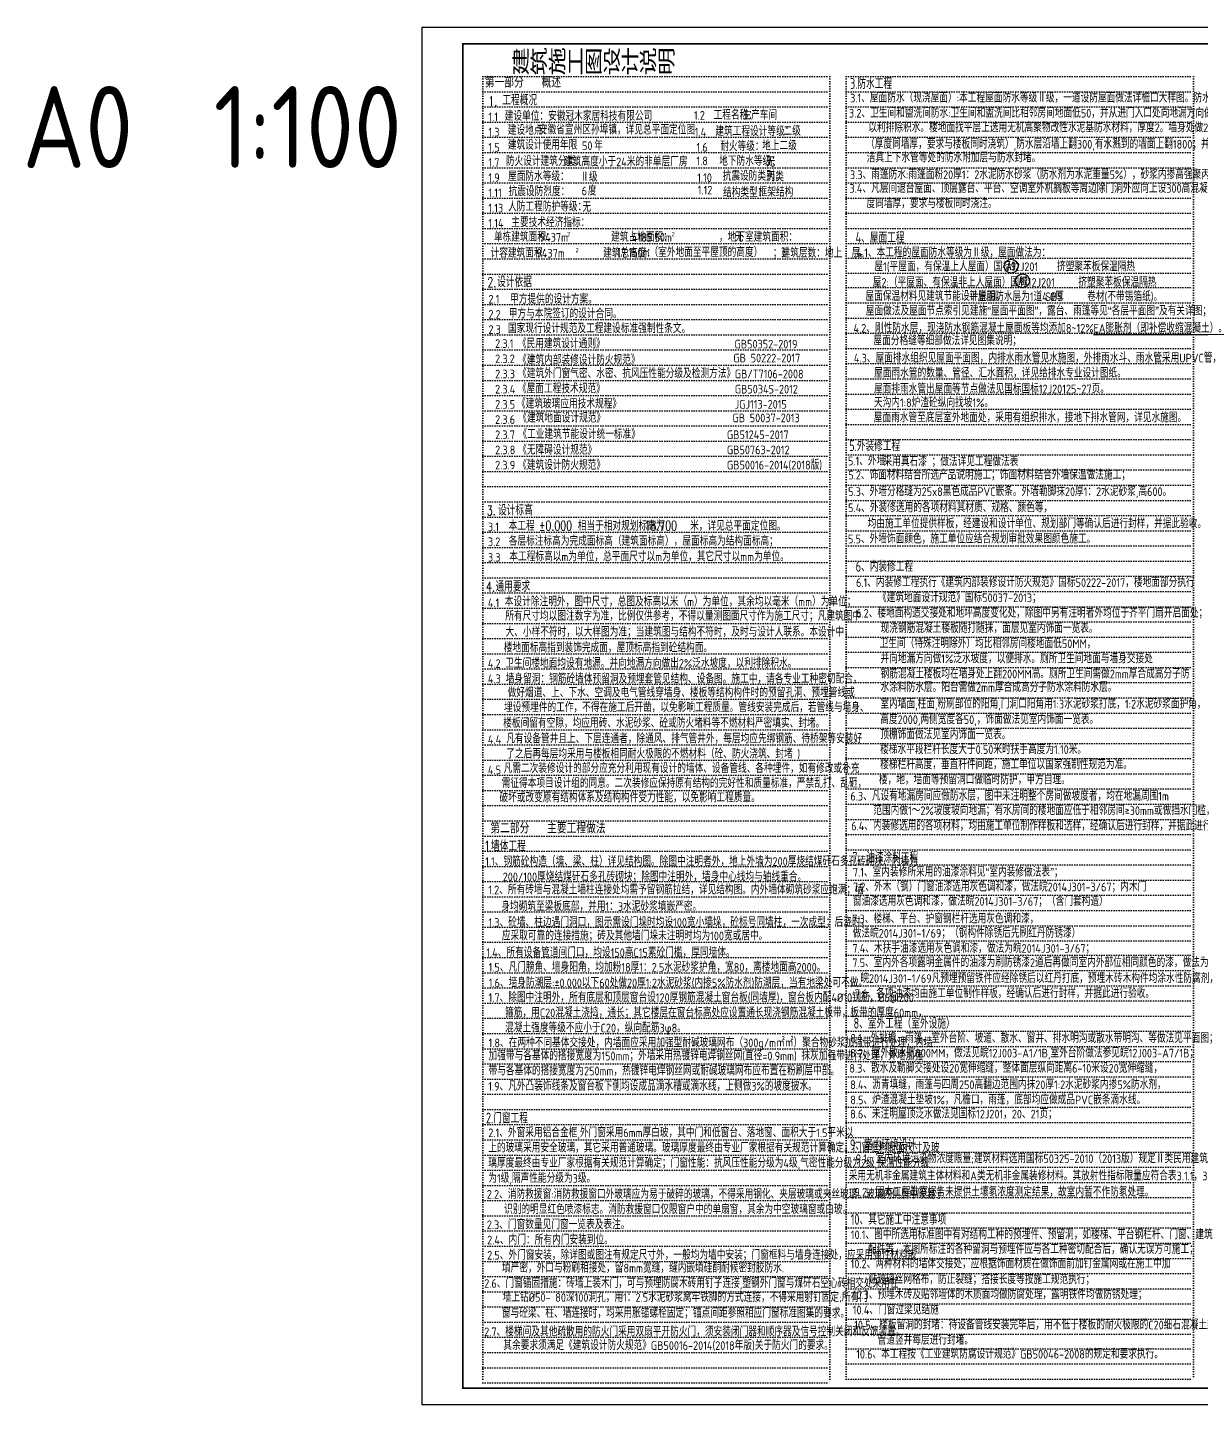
# Model space of a CAD drawing. Extents: x -4747 to 1060961, y -766984 to 396631.
# Drawn here: x 397838 to 469516, y 63207 to 147307 of the extents above; entities that cross this region are included whole.
import ezdxf
from ezdxf.enums import TextEntityAlignment as Align

# ---------------------------------------------------------------- set-up
doc = ezdxf.new("R2010")
doc.units = 0
doc.header["$LTSCALE"] = 1000
doc.header["$MEASUREMENT"] = 0
doc.linetypes.add('ACAD_ISO07W100', pattern=[3, 0, -3])
doc.linetypes.add('SOLID', pattern=[0])
doc.layers.get('0').update_dxf_attribs({"linetype": 'CONTINUOUS'})
for name, color, linetype in [('AXIS', 3, 'CONTINUOUS'), ('COLUMN', 9, 'CONTINUOUS'), ('F', 251, 'CONTINUOUS'), ('PUB_TEXT', 7, 'CONTINUOUS'), ('PUB_TITLE', 4, 'CONTINUOUS'), ('填充', 251, 'CONTINUOUS')]:
    doc.layers.add(name, color=color, linetype=linetype)
doc.styles.add('_TCH_AXIS', font='COMPLEX', dxfattribs={"bigfont": 'GBCBIG'})
doc.styles.add('_TCH_DIM', font='SIMPLEX', dxfattribs={"bigfont": 'GBCBIG'})
doc.styles.add('HD', font='TXT.shx', dxfattribs={"width": 0.8, "bigfont": '@@hztxt.shx'})
doc.styles.get("Standard").update_dxf_attribs({"font": 'gbenor.shx', "bigfont": 'gbcbig.shx'})

msp = doc.modelspace()

# ---------------------------------------------------------------- linework, layer by layer
at = {"layer": 'AXIS'}
for centre in [(457893, 132727.2), (458595.1, 131838.7)]:
    msp.add_circle(centre, 424, dxfattribs=at)
at = {"layer": 'F', "linetype": 'ACAD_ISO07W100', "ltscale": 0.05}
for p, q in [((425633.2, 144315.3), (425633.2, 64525.3)), ((425633.2, 144315.3), (446833.2, 144315.3)), ((446833.2, 144315.3), (446833.2, 64525.3)), ((447822.1, 144315.3), (447822.1, 64755.3)), ((447822.1, 144315.3), (469021.7, 144315.3)), ((469021.7, 144315.3), (469021.7, 64755.3)), ((425633.2, 143387.4), (446833.2, 143387.4)), ((447822.1, 143387.4), (469021.7, 143387.4)), ((425633.2, 142459.6), (446833.2, 142459.6)), ((447822.1, 142459.6), (469021.7, 142459.6)), ((425633.2, 141531.7), (446833.2, 141531.7)), ((447822.1, 141531.7), (469021.7, 141531.7)), ((425633.2, 140603.8), (446833.2, 140603.8)), ((447822.1, 140603.8), (469021.7, 140603.8)), ((425633.2, 139676), (446833.2, 139676)), ((447822.1, 139676), (469021.7, 139676)), ((425633.2, 138748.1), (446833.2, 138748.1)), ((447822.1, 138748.1), (469021.7, 138748.1)), ((425633.2, 137820.2), (446833.2, 137820.2)), ((447822.1, 137820.2), (469021.7, 137820.2)), ((425633.2, 136892.3), (446833.2, 136892.3)), ((447822.1, 136892.3), (469021.7, 136892.3)), ((425633.2, 135964.5), (446833.2, 135964.5)), ((447822.1, 135964.5), (469021.7, 135964.5)), ((425633.2, 135036.6), (446833.2, 135036.6)), ((425633.2, 135036.6), (446833.2, 135036.6)), ((447822.1, 135036.6), (469021.7, 135036.6)), ((425633.2, 134108.7), (446833.2, 134108.7)), ((447822.1, 134108.7), (469021.7, 134108.7)), ((425633.2, 133180.9), (446833.2, 133180.9)), ((447822.1, 133228.2), (469021.7, 133228.2)), ((425633.2, 132253), (446833.2, 132253)), ((447822.1, 132300.3), (469021.7, 132300.3)), ((425633.2, 131325.1), (446833.2, 131325.1)), ((447822.1, 131419.7), (469021.7, 131419.7)), ((425633.2, 130397.3), (446833.2, 130397.3)), ((447822.1, 130491.8), (469021.7, 130491.8)), ((447822.1, 129564), (469021.7, 129564)), ((425633.2, 129469.4), (446833.2, 129469.4)), ((425633.2, 128541.5), (446833.2, 128541.5)), ((447822.1, 128636.1), (469022, 128636.1)), ((447822.1, 128636.1), (469021.7, 128636.1)), ((425633.2, 127613.6), (446833.2, 127613.6)), ((447822.1, 127708.2), (469022, 127708.2)), ((425633.2, 126685.8), (446833.2, 126685.8)), ((425633.2, 126685.8), (446833.2, 126685.8)), ((447822.1, 126780.4), (469022, 126780.4)), ((425633.2, 125757.9), (446833.2, 125757.9)), ((447822.1, 125852.5), (469022, 125852.5)), ((425633.2, 124830), (446833.2, 124830)), ((447822.1, 124924.6), (469022, 124924.6)), ((425633.2, 123902.2), (446833.2, 123902.2)), ((447822.1, 123996.8), (469022, 123996.8)), ((425633.2, 122974.3), (446833.2, 122974.3)), ((447822.1, 123068.9), (469022, 123068.9)), ((425633.2, 122046.4), (446833.2, 122046.4)), ((447822.1, 122141), (469022, 122141)), ((425633.2, 121118.6), (446833.2, 121118.6)), ((447822.1, 121213.1), (469022, 121213.1)), ((447822.1, 120285.3), (469022, 120285.3)), ((425633.2, 120192), (446833.2, 120192)), ((425633.2, 119265.1), (446833.2, 119265.1)), ((447822.1, 119357.4), (469022, 119357.4)), ((425633.2, 118337.2), (446833.2, 118337.2)), ((447822.1, 118429.5), (469022, 118429.5)), ((425633.2, 117409.3), (446833.2, 117409.3)), ((447822.1, 117501.7), (469022, 117501.7)), ((425633.2, 116481.5), (446833.2, 116481.5)), ((447822.1, 116573.8), (469022, 116573.8)), ((425633.2, 115553.6), (446833.2, 115553.6)), ((447822.1, 115645.9), (469022, 115645.9)), ((425633.2, 114626.6), (446833.2, 114626.6)), ((447822.1, 114718.1), (469022, 114718.1)), ((425633.2, 113698.8), (446833.2, 113698.8)), ((447822.1, 113790.2), (469022, 113790.2)), ((425633.2, 112770.9), (446833.2, 112770.9)), ((447822.1, 112862.7), (469022, 112862.7)), ((447822.1, 111934.8), (469022, 111934.8)), ((425633.2, 111843), (446833.2, 111843)), ((425633.2, 110915.2), (446833.2, 110915.2)), ((447822.1, 111006.9), (469022, 111006.9)), ((425633.2, 109988.2), (446833.2, 109988.2)), ((447822.1, 110079.1), (469022, 110079.1)), ((425633.2, 109060.3), (446833.2, 109060.3)), ((447822.1, 109151.2), (469022, 109151.2)), ((425633.2, 108132.5), (446833.2, 108132.5)), ((447822.1, 108223.3), (469022, 108223.3)), ((447822.1, 108223.3), (469022, 108223.3)), ((425633.2, 107204.6), (446833.2, 107204.6)), ((447822.1, 107295.5), (469022, 107295.5)), ((425633.2, 106276.7), (446833.2, 106276.7)), ((447822.1, 106367.6), (469022, 106367.6)), ((425633.2, 105349.8), (446833.2, 105349.8)), ((447822.1, 105439.7), (469022, 105439.7)), ((425633.2, 104421.9), (446833.2, 104421.9)), ((447822.1, 104512.2), (469022, 104512.2)), ((425633.2, 103494), (446833.2, 103494)), ((447822.1, 103584), (469022, 103584)), ((447822.1, 102656.1), (469022, 102656.1)), ((425633.2, 102566.2), (446833.2, 102566.2)), ((425633.2, 101638.3), (446833.2, 101638.3)), ((447822.1, 101728.2), (469022, 101728.2)), ((425633.2, 100710.4), (446833.2, 100710.4)), ((447822.1, 100800.4), (469022, 100800.4)), ((425633.2, 99782.5), (446833.2, 99782.5)), ((447822.1, 99872.5), (469022, 99872.5)), ((425633.2, 98854.7), (446833.2, 98854.7)), ((447822.1, 98944.6), (469022, 98944.6)), ((425633.2, 97926.8), (446833.2, 97926.8)), ((447822.1, 98016.8), (469022, 98016.8)), ((425633.2, 96998.9), (446833.2, 96998.9)), ((447822.1, 97088.9), (469022, 97088.9)), ((447822.1, 97088.9), (469022, 97088.9)), ((425633.2, 96072), (446833.2, 96072)), ((447822.1, 96161), (469022, 96161)), ((425633.2, 95144.1), (446833.2, 95144.1)), ((447822.1, 95233.2), (469022, 95233.2)), ((425633.2, 94216.2), (446833.2, 94216.2)), ((447822.1, 94305.3), (469022, 94305.3)), ((447822.1, 93377.4), (469022, 93377.4)), ((425633.2, 93288.4), (446833.2, 93288.4)), ((425633.2, 92360.5), (446833.2, 92360.5)), ((447822.1, 92449.6), (469022, 92449.6)), ((425633.2, 91433.6), (446833.2, 91433.6)), ((447822.1, 91521.7), (469022, 91521.7)), ((425633.2, 90505.7), (446833.2, 90505.7)), ((447822.1, 90641.1), (469022, 90641.1)), ((425633.2, 89577.8), (446833.2, 89577.8)), ((447822.1, 89713.2), (469022, 89713.2)), ((425633.2, 88649.9), (446833.2, 88649.9)), ((447822.1, 88785.4), (469022, 88785.4)), ((425633.2, 87722.1), (446833.2, 87722.1)), ((447822.1, 87857.5), (469022, 87857.5)), ((425633.2, 86794.2), (446833.2, 86794.2)), ((447822.1, 86929.6), (469022, 86929.6)), ((425633.2, 85866.3), (446833.2, 85866.3)), ((447822.1, 86001.8), (469022, 86001.8)), ((447822.1, 85073.9), (469022, 85073.9)), ((425633.2, 84938.5), (446833.2, 84938.5)), ((447822.1, 84146), (469022, 84146)), ((425633.2, 84010.6), (446833.2, 84010.6)), ((425633.2, 83082.7), (446833.2, 83082.7)), ((447822.1, 83218.1), (469022, 83218.1)), ((425633.2, 82154.9), (446833.2, 82154.9)), ((447822.1, 82290.3), (469022, 82290.3)), ((425633.2, 81227), (446833.2, 81227)), ((447822.1, 81362.4), (469022, 81362.4)), ((425633.2, 80299.1), (446833.2, 80299.1)), ((447822.1, 80434.5), (469022, 80434.5)), ((425633.2, 79371.2), (446833.2, 79371.2)), ((447822.1, 79506.7), (469022, 79506.7)), ((425633.2, 78443.4), (446833.2, 78443.4)), ((447822.1, 78626.1), (469022, 78626.1)), ((425633.2, 77515.5), (446833.2, 77515.5)), ((447822.1, 77698.2), (469022, 77698.2)), ((425633.2, 76587.6), (446833.2, 76587.6)), ((447822.1, 76770.4), (469022, 76770.4)), ((447822.1, 75842.5), (469022, 75842.5)), ((425633.2, 75659.8), (446833.2, 75659.8)), ((447822.1, 74914.6), (469022, 74914.6)), ((425633.2, 74731.9), (446833.2, 74731.9)), ((425633.2, 73804), (446833.2, 73804)), ((447822.1, 73986.7), (469022, 73986.7)), ((425633.2, 72876.2), (446833.2, 72876.2)), ((447822.1, 73058.9), (469022, 73058.9)), ((425633.2, 71948.3), (446833.2, 71948.3)), ((447822.1, 72131), (469022, 72131)), ((425633.2, 71020.4), (446833.2, 71020.4)), ((447822.1, 71203.1), (469022, 71203.1)), ((425633.2, 70092.6), (446833.2, 70092.6)), ((447822.1, 70275.3), (469022, 70275.3)), ((425633.2, 69164.7), (446833.2, 69164.7)), ((447822.1, 69347.4), (469022, 69347.4)), ((425633.2, 68236.8), (446833.2, 68236.8)), ((447822.1, 68419.5), (469022, 68419.5)), ((425633.2, 67308.9), (446833.2, 67308.9)), ((447822.1, 67491.7), (469022, 67491.7)), ((447822.1, 66611.1), (469022, 66611.1)), ((425633.2, 66381.1), (446833.2, 66381.1)), ((447822.1, 65683.2), (469022, 65683.2)), ((447822.1, 65683.2), (469022, 65683.2)), ((425633.2, 65453.2), (446833.2, 65453.2)), ((425633.2, 64525.3), (446833.2, 64525.3)), ((447822.1, 64755.3), (469022, 64755.3))]:
    msp.add_line(p, q, dxfattribs=at)
at = {"layer": 'PUB_TITLE'}
msp.add_lwpolyline([(421920.8, 63207.4), (540820.8, 63207.4), (540820.8, 147307.4), (421920.8, 147307.4)], close=True, dxfattribs=at)
at = {"layer": 'PUB_TITLE', "const_width": 100}
msp.add_lwpolyline([(424420.8, 64207.4), (539820.8, 64207.4), (539820.8, 146307.4), (424420.8, 146307.4)], close=True, dxfattribs=at)

# ---------------------------------------------------------------- texts
for s, height, p in [('3.1、屋面防水（现浇屋面）:本工程屋面防水等级Ⅱ级，一道设防屋面做法详檐口大样图。防水层为4厚SBS。', 529.999, (448063.3, 142736.5)), ('建设单位：安徽冠木家居科技有限公司', 529.999, (426973.7, 141621.4, -1016.9)), ('1.2', 530, (438527.6, 141678.5)), ('工程名称：', 530, (439727, 141682.3, -1016.9)), ('生产车间', 530, (441488, 141684.7)), ('3.2、卫生间和盥洗间防水:卫生间和盥洗间比相邻房间地面低50，并从进门入口处向地漏方向做 1%%%泛水坡，', 529.999, (447995.1, 141807.1)), ('1.1', 530, (425978.3, 141582)), ('建设地点：', 530, (427160.5, 140759.6)), ('安徽省宣州区孙埠镇，详见总平面定位图', 529.999, (429059.9, 140782.1, 1027.5)), ('二级', 530, (443995, 140705.7)), ('以利排除积水。楼地面找平层上选用无机高聚物改性水泥基防水材料，厚度2。墙身处做200高C20素砼翻边', 529.999, (449174.1, 140917.8)), ('1.3', 530, (425978.3, 140654.2)), ('1.4', 530, (438577.1, 140654.2)), ('建筑工程设计等级：', 530, (439834.9, 140691.1, -1016.9)), ('（厚度同墙厚，要求与楼板同时浇筑）,防水层沿墙上翻300,有水溅到的墙面上翻1800；并做好门口处、卫生 ', 529.999, (449039.9, 139910)), ('1.5', 530, (425978.3, 139726.3)), ('建筑设计使用年限', 530, (427164.6, 139857.6, -1016.9)), ('50', 530, (431693.7, 139820.9, -1016.9)), ('年', 530, (432436, 139820.9, -1016.9)), ('1.6', 530, (438682, 139726.3)), ('耐火等级：', 530, (440129.3, 139767.1, -1016.9)), ('地上二级', 530, (442694.5, 139812.9)), ('洁具上下水管等处的防水附加层与防水封堵。', 529.999, (449076.3, 139081.9)), ('1.7', 530, (425978.3, 138798.4)), ('防火设计建筑分类：', 530, (427043.4, 138864, -1016.9)), ('建筑高度小于24米的非单层厂房', 529.999, (430600.6, 138834.1)), ('1.8', 530, (438681.2, 138894.9)), ('地下防水等级：', 530, (440069.5, 138869.7, -1016.9)), ('无', 530, (442958.5, 138810.4, -1016.9)), ('1.9', 530, (425978.3, 137870.6)), ('屋面防水等级：', 530, (427177.7, 137937.4, -1016.9)), ('Ⅱ级', 530, (431583.6, 137907.6, -1016.9)), ('1.10', 530, (438730.8, 137870.6)), ('抗震设防类别：', 530, (440282.1, 137960.8, -1016.9)), ('丙类', 530, (442965.6, 137916, -1016.9)), ('3.3、雨篷防水:雨篷面粉20厚1：2水泥防水砂浆（防水剂为水泥重量5%%%），砂浆内掺高强聚丙稀防裂纤维。', 529.999, (448055.4, 138051.4)), ('1.11', 530, (425978.3, 136942.7)), ('抗震设防烈度：', 530, (427207.2, 137015.1, -1016.9)), ('6', 530, (431674.6, 137058.6, -1016.9)), ('度', 530, (432045.8, 137058.6, -1016.9)), ('1.12', 530, (438759.9, 137112.2)), ('结构类型：', 530, (440306.3, 136956.6, -1016.9)), ('框架结构', 530, (442476.4, 136980.6)), ('3.4、凡层间退台屋面、顶层露台、平台、空调室外机搁板等周边除门洞外应向上设300高混凝土防水反梁，厚', 529.999, (448026.9, 137215)), ('1.13', 530, (425978.3, 136014.8)), ('人防工程防护等级：', 530, (427179.5, 136083.8, -1016.9)), ('无', 530, (431720.6, 136061.3, -1016.9)), ('度同墙厚，要求与楼板同时浇注。', 529.999, (449065.5, 136287.2)), ('1.14', 530, (425978.3, 135087)), ('主要技术经济指标：', 530, (427373.7, 135124.9)), ('单栋建筑面积：            建筑占地面积：          ，地下室建筑面积： ', 529.999, (426312.9, 134232.7)), ('9437m', 530, (429111.6, 134227.9)), ('2', 265, (430780.5, 134559.1)), ('4185.50m', 530, (434749.3, 134227.9)), ('2', 265, (437166.3, 134559.1)), ('无', 530, (441024.5, 134227.9)), ('计容建筑面积：           建筑总高度：                         ；建筑层数：地上  层。', 529.999, (426109.9, 133254.8)), ('9437m', 530, (428910.3, 133256)), ('2', 265, (431297.6, 133587.3)), ('17.150m（室外地面至平屋顶的高度）', 529.999, (433850.6, 133300)), ('3', 530, (443842.5, 133300)), ('4.1、本工程的屋面防水等级为Ⅱ级，屋面做法为：', 529.999, (448451.8, 133287.5)), ('屋1(平屋面，有保温上人屋面）国标12J201    挤塑聚苯板保温隔热', 529.999, (449548.6, 132432)), ('屋2:（平屋面、有保温非上人屋面）国标12J201     挤塑聚苯板保温隔热', 529.999, (449446.6, 131473.4)), ('屋面保温材料见建筑节能设计说明。', 529.999, (448998.2, 130621.7)), ('2.1', 530, (425978.3, 130448.9)), ('甲方提供的设计方案。', 530, (427304, 130442.7)), ('平屋面防水层为1道4.0厚     卷材(不带锡箔纸)。', 529.999, (455327.1, 130598.8)), ('SBS', 530, (459971.3, 130598.8)), ('2.2', 530, (425978.3, 129521.1)), ('甲方与本院签订的设计合同。', 529.999, (427220.8, 129551.3)), ('屋面做法及屋面节点索引见建施“屋面平面图”，露台、雨篷等见“各层平面图”及有关详图；', 529.999, (449016.6, 129725.1)), ('2.3', 530, (425978.3, 128593.2)), ('国家现行设计规范及工程建设标准强制性条文。', 529.999, (427170.6, 128650.6)), ('4.2、刚性防水层，现浇防水钢筋混凝土屋面板等均添加8~12%%%UEA膨胀剂（即补偿收缩混凝土）。', 529.999, (448269.1, 128674.4, 107.4)), ('2.3.1', 530, (426387.9, 127737.6)), ('《民用建筑设计通则》', 530, (427777.2, 127722.5)), ('GB50352-2019', 529.999, (441005.5, 127704.6, -1016.9)), ('屋面分格缝等细部做法详见图集说明；', 529.999, (449489.9, 127907.3)), ('2.3.2', 530, (426387.9, 126809.7)), ('《建筑内部装修设计防火规范》', 529.999, (427789.7, 126725.5)), ('GB 50222-2017', 529.999, (440935.4, 126853.6)), ('4.3、屋面排水组织见屋面平面图，内排水雨水管见水施图，外排雨水斗、雨水管采用UPVC管，', 529.999, (448293.4, 126851.3)), ('2.3.3', 530, (426387.9, 125881.8)), ('《建筑外门窗气密、水密、抗风压性能分级及检测方法》', 529.999, (427793.1, 125899.7)), ('GB/T7106-2008', 529.999, (441021.4, 125881.8, -1016.9)), ('屋面雨水管的数量、管径、汇水面积，详见给排水专业设计图纸。', 529.999, (449532.4, 125929.6)), ('2.3.4', 530, (426387.9, 124954)), ('《屋面工程技术规范》', 530, (427783.2, 124971.8)), ('GB50345-2012', 529.999, (441021.4, 124953.9, -1016.9)), ('屋面排雨水管出屋面等节点做法见国标国标12J20125~27页。', 529.999, (449519.4, 124965.7, 107.4)), ('2.3.5', 530, (426387.9, 124026.1)), ('《建筑玻璃应用技术规程》', 529.999, (427722, 124043.9)), ('JGJ113-2015', 529.999, (441021.4, 124026.1, -1016.9)), ('天沟内1:8炉渣砼纵向找坡1%%%。', 529.999, (449519.4, 124123.1, 107.4)), ('2.3.6', 530, (426387.9, 123098.2)), ('《建筑地面设计规范》', 530, (427803.8, 123184.6)), ('GB 50037-2013', 529.999, (440880.9, 123197.5)), ('屋面雨水管至底层室外地面处，采用有组织排水，接地下排水管网，详见水施图。', 529.999, (449505.8, 123204.9)), ('2.3.7', 530, (426387.9, 122170.4)), ('《工业建筑节能设计统一标准》', 529.999, (427808.9, 122189.5)), ('GB51245-2017', 529.999, (440542, 122171.7, -1016.9)), ('2.3.8', 530, (426387.9, 121242.5)), ('《无障碍设计规范》', 530, (427796.1, 121229.1)), ('GB50763-2012', 529.999, (440542, 121244.7, -1016.9)), ('5.1、外墙：', 530, (447932.5, 120566.8)), ('采用真石漆 ；做法详见工程做法表', 529.999, (450102.5, 120519.4)), ('2.3.9', 530, (426387.9, 120314.6)), ('《建筑设计防火规范》', 530, (427796.1, 120302.1)), ('GB50016-2014(2018版)', 529.999, (440542, 120317.7, -1016.9)), ('5.2、饰面材料结合所选产品说明施工；饰面材料结合外墙保温做法施工；', 529.999, (447951.5, 119705.8)), ('5.3、外墙分格缝为25x8黑色成品PVC嵌条。外墙勒脚抹20厚1：2水泥砂浆,高600。', 529.999, (447943.1, 118693.7)), ('5.4、外装修选用的各项材料其材质、规格、颜色等，', 529.999, (447938.2, 117707.3)), ('3.1', 530, (425946.2, 116543.5)), ('本工程', 530, (427214.6, 116587.5)), ('相当于相对规划标高为', 530, (431432.7, 116587.5)), ('米，详见总平面定位图。', 529.999, (438293.9, 116587.5)), ('均由施工单位提供样板，经建设和设计单位、规划部门等确认后进行封样，并据此验收。', 529.999, (449133.5, 116730.5)), ('3.2', 530, (425946.2, 115634.2)), ('各层标注标高为完成面标高（建筑面标高），屋面标高为结构面标高；', 529.999, (427219.9, 115660.7)), ('5.5、外墙饰面颜色，施工单位应结合规划审批效果图颜色施工。', 529.999, (447934, 115802.6)), ('3.3', 530, (425946.2, 114686.5)), ('本工程标高以m为单位，总平面尺寸以m为单位，其它尺寸以mm为单位。', 529.999, (427254.4, 114713)), ('6.1、内装修工程执行《建筑内部装修设计防火规范》国标50222-2017，楼地面部分执行', 529.999, (448425.1, 113141.7)), ('《建筑地面设计规范》国标50037-2013；', 529.999, (449764.8, 112213.8)), ('4.1', 530, (425946.2, 111905.1)), ('本设计除注明外，图中尺寸，总图及标高以米（m）为单位，其余均以毫米（mm）为单位；', 529.999, (426978.9, 111960.3)), ('6.2、楼地面构造交接处和地坪高度变化处，除图中另有注明者外均位于齐平门扇开启面处；', 529.999, (448431.1, 111268.1)), ('所有尺寸均以图注数字为准，比例仅供参考，不得以量测图面尺寸作为施工尺寸；凡建筑图中', 529.999, (427004.8, 111081)), ('大、小样不符时，以大样图为准；当建筑图与结构不符时，及时与设计人联系。本设计中，', 529.999, (427024.6, 110108.7)), ('现浇钢筋混凝土楼板随打随抹，面层见室内饰面一览表。', 529.999, (449926.3, 110335.9, 107.4)), ('楼地面标高指到装饰完成面，屋顶标高指到砼结构面。', 529.999, (426916.7, 109152.1)), ('卫生间（特殊注明除外）均比相邻房间楼地面低50MM，', 529.999, (449865.5, 109408, 107.4)), ('4.2', 530, (425946.2, 108194.5)), ('卫生间楼地面均设有地漏。并向地漏方向做出2%%%泛水坡度，以利排除积水。', 529.999, (427007.5, 108202.8, -1168.4)), ('并向地漏方向做1%%%泛水坡度，以便排水。厕所卫生间地面与墙身交接处', 529.999, (449920.6, 108487.2, 107.4)), ('4.3', 530, (425946.2, 107266.7)), ('墙身留洞：钢筋砼墙体预留洞及预埋套管见结构、设备图。施工中，请各专业工种密切配合，', 529.999, (427035, 107250)), ('钢筋混凝土楼板均在墙身处上翻200MM高。厕所卫生间需做2mm厚合成高分子防', 529.999, (449921.8, 107555.4, 107.4)), ('做好烟道、上、下水、空调及电气管线穿墙身、楼板等结构构件时的预留孔洞、预埋管线或', 529.999, (427154.2, 106404.6)), ('水涂料防水层。阳台需做2mm厚合成高分子防水涂料防水层。', 529.999, (449921.8, 106729.3)), ('埋设预埋件的工作，不得在施工后开凿，以免影响工程质量。管线安装完成后，若管线与墙身、', 529.999, (426935.1, 105503.7)), ('室内墙面,柱面,粉刷部位的阳角,门洞口阳角用1:3水泥砂浆打底，1:2水泥砂浆面护角，', 529.999, (449910.9, 105715.4, 107.4)), ('楼板间留有空隙，均应用砖、水泥砂浆、砼或防火堵料等不燃材料严密填实、封堵。', 529.999, (426882.2, 104545.1)), ('高度2000,两侧宽度各50,，饰面做法见室内饰面一览表。', 529.999, (449904.6, 104770.2, 107.4)), ('顶棚饰面做法见室内饰面一览表。', 529.999, (449904.6, 103842, 107.4)), ('4.4', 530, (425946.2, 103556.1)), ('凡有设备管井且上、下层连通者，除通风、排气管井外，每层均应先绑钢筋、待桥架等安装好', 529.999, (427068.8, 103596.8)), ('楼梯水平段栏杆长度大于0.50米时扶手高度为1.10米。', 529.999, (449897.7, 102938.7, 107.4)), ('了之后再每层均采用与楼板相同耐火极限的不燃材料（砼、防火浇筑、封堵 )', 529.999, (427068.8, 102669)), ('楼梯栏杆高度，垂直杆件间距，施工单位以国家强制性规范为准。', 529.999, (449902.5, 102017.4, 107.4)), ('4.5', 530, (425946.2, 101700.4)), ('凡需二次装修设计的部分应充分利用现有设计的墙体、设备管线、各种埋件，如有修改或补充', 529.999, (426908, 101782.6)), ('需征得本项目设计组的同意。二次装修应保持原有结构的完好性和质量标准，严禁乱打、乱砸，', 529.999, (426791.4, 100874.9)), ('楼，地，墙面等预留洞口做临时防护，甲方自理。', 529.999, (449822, 101089)), ('破坏或改变原有结构体系及结构构件受力性能，以免影响工程质量。', 529.999, (426653.1, 99993.3)), ('6.3、凡设有地漏房间应做防水层，图中未注明整个房间做坡度者，均在地漏周围1m', 529.999, (448081.2, 100092.8)), ('范围内做1～2%%%坡度坡向地漏；有水房间的楼地面应低于相邻房间≥30mm或做挡水门槛，', 529.999, (449479.5, 99209.7)), ('6.4、内装修选用的各项材料，均由施工单位制作样板和选样，经确认后进行封样，并据此进行验收。', 529.999, (448130.9, 98269.2)), ('1.1、钢筋砼构造（墙、梁、柱）详见结构图。除图中注明者外，地上外墙为200厚烧结煤矸石多孔砖砌块、内墙为', 529.999, (425782.7, 96101.8)), ('7.1、室内装修所采用的油漆涂料见“室内装修做法表”；', 529.999, (448232.9, 95449.3)), ('200/100厚烧结煤矸石多孔砖砌块；除图中注明外，墙身中心线均与轴线重合。', 529.999, (426853.8, 95163.5)), ('7.2、外木（钢）门窗油漆选用灰色调和漆，做法皖2014J301-3/67；内木门', 529.999, (448238.2, 94548.7)), ('1.2、所有砖墙与混凝土墙柱连接处均需予留钢筋拉结，详见结构图。内外墙体砌筑砂浆应饱满；墙', 529.999, (425972.2, 94363.3)), ('窗油漆选用灰色调和漆，做法皖2014J301-3/67；（含门套构造）', 529.999, (448232.9, 93666.8)), ('身均砌筑至梁板底部，并用1：3水泥砂浆填嵌严密。', 529.999, (426767.4, 93352.2)), ('1.3、砼墙、柱边遇门洞口，图示需设门垛时均设100宽小墙垛，砼标号同墙柱，一次成型；后浇时，', 529.999, (425981, 92381.2)), ('7.3、楼梯、平台、护窗钢栏杆选用灰色调和漆，', 529.999, (448193.1, 92597.6)), ('应采取可靠的连接措施；砖及其他墙门垛未注明时均为100宽或居中。', 529.999, (426799, 91559)), ('做法皖2014J301-1/69；（钢构件除锈后先刷红丹防锈漆）', 529.999, (448219.6, 91718.5)), ('1.4、所有设备管道间门口，均设150高C15素砼门槛，厚同墙体。', 529.999, (425851.7, 90540.7)), ('7.4、木扶手油漆选用灰色调和漆，做法为皖2014J301-3/67；', 529.999, (448205.1, 90795.1)), ('1.5、凡门膀角、墙身阳角，均加粉18厚1：2.5水泥砂浆护角，宽80，离楼地面高2000。', 529.999, (425988.7, 89642.1)), ('7.5、室内外各项露明金属件的油漆为刷防锈漆2道后再做同室内外部位相同颜色的漆，做法为', 529.999, (448198.4, 89923.2)), ('1.6、墙身防潮层:%%P0.000以下60处做20厚1:2水泥砂浆(内掺5%%%防水剂)防潮层，当有地梁处可不做。', 529.999, (425994.9, 88689.5)), ('皖2014J301-1/69凡预埋预留铁件应经除锈后以红丹打底，预埋木砖木构件均涂水性防腐剂，', 529.999, (448683.5, 88955.7, 107.4)), ('1.7、除图中注明外，所有底层和顶层窗台设120厚钢筋混凝土窗台板(同墙厚)，窗台板内配4%%C10钢筋，%%C6@200', 529.999, (425986, 87790.5)), ('7.6、各项油漆均由施工单位制作样板，经确认后进行封样，并据此进行验收。', 529.999, (448357.2, 88039.1)), ('箍筋，用C20混凝土浇捣，通长；其它楼层在窗台标高处应设置通长现浇钢筋混凝土板带，板带的厚度60mm，', 529.999, (426999, 86862.6)), ('混凝土强度等级不应小于C20，纵向配筋3φ8。', 529.999, (426999, 85934.8)), ('8.1、外挑檐、雨篷、室外台阶、坡道、散水、窗井、排水明沟或散水带明沟、等做法见平面图；', 529.999, (448076.9, 85301.6)), ('1.8、在两种不同基体交接处，内墙面应采用加强型耐碱玻璃网布（300g/m㎡㎡）聚合物砂浆加强带进行处理，内墙', 529.999, (425986, 85024.4)), ('8.2、室外散水宽800MM，做法见皖12J003-A1/1B,室外台阶做法参见皖12J003-A7/1B；', 529.999, (448073.1, 84399.4, 107.4)), ('加强带与各基体的搭接宽度为150mm；外墙采用热镀锌电焊钢丝网(直径=0.9mm) 抹灰加强带进行处理，外墙加强', 529.999, (425986, 84225.5)), ('带与各基体的搭接宽度为250mm，热镀锌电焊钢丝网或耐碱玻璃网布应布置在粉刷层中部。 ', 529.999, (425986, 83309.9)), ('2', 132.5, (439300, 83514.9)), ('8.3、散水及勒脚交接处设20宽伸缩缝，整体面层纵向距离6-10米设20宽伸缩缝，', 529.999, (448019.8, 83475.3, 107.4)), ('1.9、凡外凸装饰线条及窗台板下侧均设成品滴水槽或滴水线，上侧做3%%%的坡度披水。', 529.999, (425967.6, 82371.8)), ('8.4、沥青填缝，雨蓬与四周250高翻边范围内抹20厚1:2水泥砂浆内掺5%%%防水剂，', 529.999, (448068.1, 82468.5, 107.4)), ('8.5、炉渣混凝土垫坡1%%%，凡檐口，雨蓬，底部均应做成品PVC嵌条滴水线。', 529.999, (448076.3, 81541.5, 107.4)), ('8.6、未注明屋顶泛水做法见国标12J201，20、21页；', 529.999, (448065.9, 80676.5)), ('2.1、外窗采用铝合金框,外门窗采用6mm厚白玻，其中门和低窗台、落地窗、面积大于1.5平米以', 529.999, (425972.6, 79533.9)), ('上的玻璃采用安全玻璃，其它采用普通玻璃。玻璃厚度最终由专业厂家根据有关规范计算确定。门窗框料断面尺寸及玻', 529.999, (425972.6, 78606)), ('璃厚度最终由专业厂家根据有关规范计算确定；门窗性能：抗风压性能分级为4级,气密性能分级为2级,保温性能分级', 529.999, (425972.6, 77678.2)), ('9.1、室内环境污染物浓度限量;建筑材料选用国标50325-2010（2013版）规定Ⅱ类民用建筑', 529.999, (448405.1, 77952.9)), ('采用无机非金属建筑主体材料和A类无机非金属装修材料。其放射性指标限量应符合表3.1.1，3.1.2规定。', 529.999, (447982.1, 76896.5)), ('为1级,隔声性能分级为3级。', 529.999, (425972.6, 76750.3)), ('2.2、消防救援窗:消防救援窗口外玻璃应为易于破碎的玻璃，不得采用钢化、夹层玻璃或夹丝玻璃。玻璃内侧居中设易于', 529.999, (425881.7, 75773.2)), ('9.2、因本工程勘察报告未提供土壤氡浓度测定结果，故室内暂不作防氡处理。', 529.999, (448326.2, 75909.3)), ('识别的明显红色喷漆标志。消防救援窗口仅限窗户中的单扇窗，其余为中空玻璃窗或白玻。', 529.999, (426934, 74845.4)), ('2.3、门窗数量见门窗一览表及表注。', 529.999, (425881.7, 73917.5)), ('2.4、内门：所有内门安装到位。', 529.999, (425902.5, 72983.1)), ('10.1、图中所选用标准图中有对结构工种的预埋件、预留洞，如楼梯、平台钢栏杆、门窗、建筑', 529.999, (448106.9, 73303.8)), ('2.5、外门窗安装，除详图或图注有规定尺寸外，一般均为墙中安装；门窗框料与墙身连接处，应采用弹性材料嵌', 529.999, (425902.5, 72055.3)), ('配件等，本图所标注的各种留洞与预埋件应与各工种密切配合后，确认无误方可施工；', 529.999, (449157.3, 72411.7)), ('填严密，外口与粉刷相接处，留8mm宽缝，缝内嵌填硅酮耐候密封胶防水.', 529.999, (426807.1, 71266.7)), ('10.2、两种材料的墙体交接处，应根据饰面材质在做饰面前加钉金属网或在施工中加', 529.999, (448095, 71525.7)), ('2.6、门窗锚固措施：砖墙上装木门，可与预埋防腐木砖用钉子连接,塑钢外门窗与煤矸石空心砖相交处采用在', 529.999, (425721.4, 70331.5)), ('贴玻璃丝网格布，防止裂缝；搭接长度等按施工规范执行；', 529.999, (449188.8, 70572.2)), ('墙上钻%%C50- 80深100洞孔，用1：2.5水泥砂浆窝牢铁脚的方式连接，不得采用射钉固定;所有门', 529.999, (426846.6, 69477.3)), ('10.3、预埋木砖及贴邻墙体的木质面均做防腐处理，露明铁件均做防锈处理；', 529.999, (448221.7, 69650.1)), ('窗与砼梁、柱、墙连接时，均采用胀锚螺栓固定；锚点间距参照相应门窗标准图集的要求。', 529.999, (426803.6, 68506.6)), ('10.4、门窗过梁见结施', 529.999, (448230.5, 68711.6)), ('10.5、楼板留洞的封堵：待设备管线安装完毕后，用不低于楼板的耐火极限的C20细石混凝土封堵密实，', 529.999, (448313.7, 67793)), ('2.7、楼梯间及其他疏散用的防火门采用双扇平开防火门，须安装闭门器和顺序器及信号控制关闭和反馈装置。', 529.999, (425719.6, 67378.1)), ('管道竖井每层进行封堵。', 529.999, (449738.6, 66865.1)), ('其余要求须满足《建筑设计防火规范》GB50016-2014(2018年版)关于防火门的要求。', 529.999, (426889.6, 66538.7)), ('10.6、本工程按《工业建筑防腐设计规范》GB50046-2008的规定和要求执行。', 529.999, (448435.9, 66010.1, 107.4))]:
    msp.add_text(s, height=height).set_placement(p)
at = {"layer": 'COLUMN', "color": 3, "linetype": 'SOLID'}
for s, height, style, width, p in [('建筑施工图设计说明', 1462.5, 'HD', 0.8, (427387.8, 144434.8)), ('1.', 596.25, '_TCH_DIM', 0.705882, (425978.3, 142509.9)), ('2.', 596.25, '_TCH_DIM', 0.705882, (425920.5, 131448.5)), ('3.', 596.25, '_TCH_DIM', 0.705882, (425882.2, 117506.7)), ('%%P0.000', 596.25, '_TCH_DIM', 0.705882, (429066.2, 116587.5)), ('18.700', 596.25, '_TCH_DIM', 0.705882, (435510.7, 116587.5)), ('4.', 596.25, '_TCH_DIM', 0.705882, (425832.2, 112861.1))]:
    msp.add_text(s, height=height, dxfattribs=dict(at, style=style, width=width)).set_placement(p)
at = {"layer": 'COLUMN', "color": 3, "linetype": 'SOLID', "width": 0.8}
for s, height, p in [('3.防水工程', 662.5, (448057.8, 143557.9)), ('工程概况', 662.5, (426831, 142550.3)), ('4、屋面工程', 662.5, (448395.9, 134155.1)), ('设计依据', 662.5, (426511, 131448.5)), ('5.外装修工程', 662.5, (448009.8, 121437.9)), ('设计标高', 662.5, (426563.7, 117506.7)), ('6、内装修工程', 662.5, (448405.6, 114069.5)), ('通用要求', 662.5, (426409.4, 112850.7)), ('1.墙体工程', 662.5, (425781.7, 96994.1)), ('7、油漆涂料工程', 662.5, (448199.6, 96295)), ('8、室外工程（室外设施）', 662.499, (448274.8, 86161)), ('2.门窗工程', 662.5, (425831, 80372.7)), ('9、室内环境设计', 662.5, (448054.1, 78733.7)), ('10、其它施工中注意事项', 662.499, (448099.5, 74182.6))]:
    msp.add_text(s, height=height, dxfattribs=at).set_placement(p)
at = {"layer": 'PUB_TEXT'}
for s, p in [('A0', (397533.3, 138732.6)), ('1:100', (409200, 138732.6))]:
    msp.add_text(s, height=5000, dxfattribs=at).set_placement(p)
at = {"layer": 'PUB_TEXT', "style": '_TCH_AXIS'}
for s, width, p, p2 in [('A9', 0.6619, (457643.1, 132487.3), (458172.3, 132487.3)), ('A12', 0.42, (458399.4, 131598.8), (458879.1, 131598.8))]:
    msp.add_text(s, height=479.7, dxfattribs=dict(at, width=width)).set_placement(p, p2, align=Align.FIT)
at = {"layer": '填充', "color": 3}
for s, height, p in [('第一部分   概述', 662.5, (425758, 143636.7)), ('第二部分   主要工程做法', 662.499, (426094.3, 98080))]:
    msp.add_text(s, height=height, dxfattribs=at).set_placement(p)

doc.saveas('drawing.dxf')
